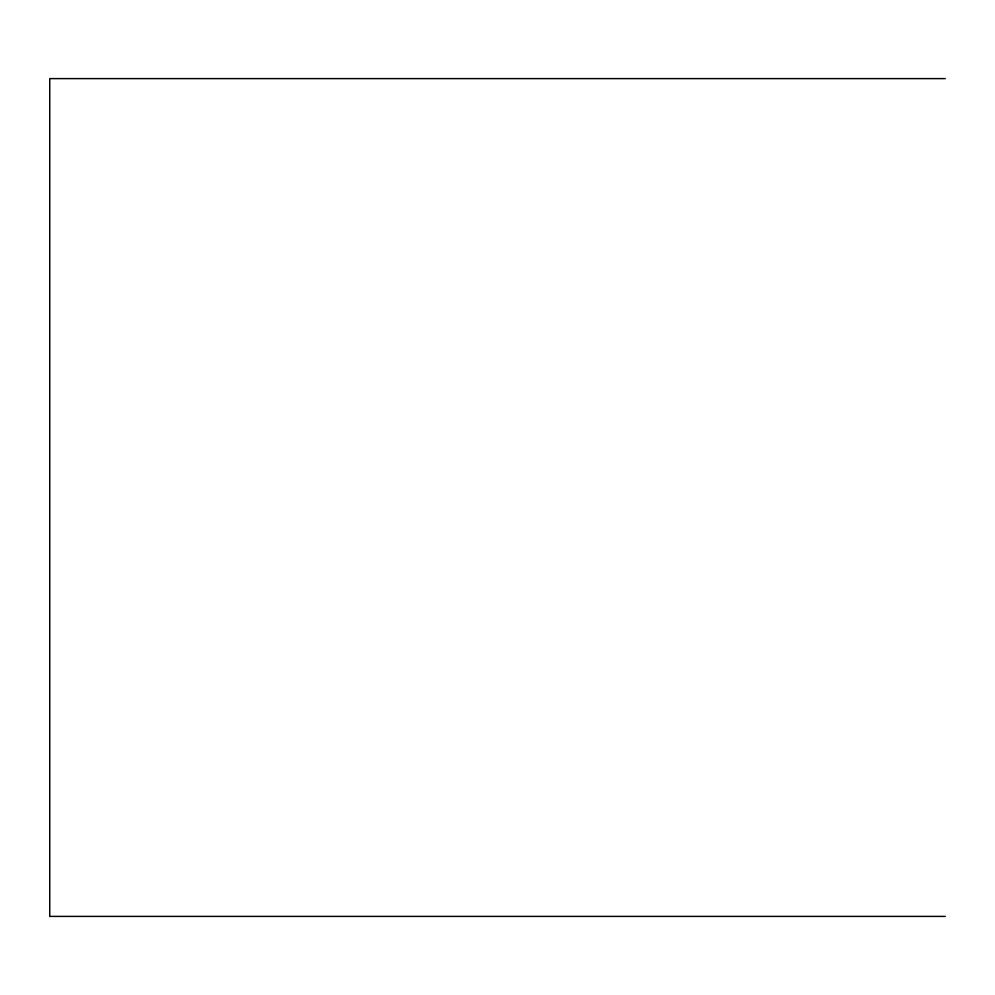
<?xml version="1.0" encoding="UTF-8"?>
<svg xmlns="http://www.w3.org/2000/svg" width="995" height="995" viewBox="0 0 995 995"><rect width="100%" height="100%" fill="white"/><g stroke="black" fill="none" stroke-linecap="round" stroke-linejoin="round"><path stroke-width="1.49" d="M945.25 78.605L49.75 78.605L49.75 916.395L945.25 916.395"/></g></svg>
